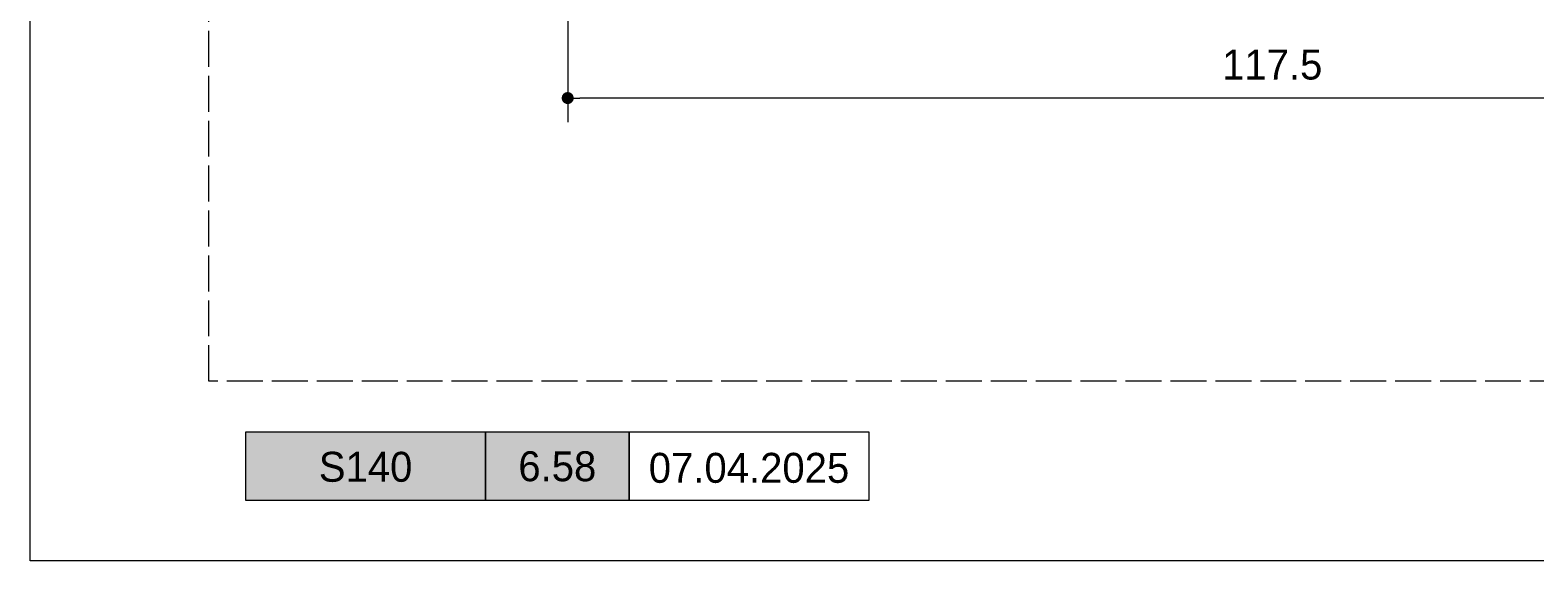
# Model space of a CAD drawing. Header units: millimetres. Extents: x -576 to 4430, y -1196 to 2690.
# Drawn here: x 1820 to 1945.6, y -1191 to -1146.7 of the extents above; entities that cross this region are included whole.
import ezdxf
from ezdxf.enums import TextEntityAlignment as Align

# ---------------------------------------------------------------- set-up
doc = ezdxf.new("R2010")
doc.units = ezdxf.units.MM
doc.header["$LTSCALE"] = 0.25
doc.header["$MEASUREMENT"] = 0
doc.linetypes.add('ACAD_ISO02W100', pattern=[15, 12, -3])
doc.layers.get('0').update_dxf_attribs({"lineweight": 5})
doc.layers.get('Defpoints').update_dxf_attribs({"lineweight": 5})
for name, color, linetype, lineweight in [('01_Dimension', 251, 'Continuous', 9), ('01_External Border', 150, 'Continuous', 20), ('01_Text', 40, 'Continuous', 25)]:
    doc.layers.add(name, color=color, linetype=linetype, lineweight=lineweight)
doc.layers.add('01_Fill Border Grey', color=7, linetype='Continuous', true_color=0x555655)
doc.layers.add('01_Text [White]', color=7, linetype='Continuous', lineweight=25, true_color=0xffffff)
doc.layers.add('02_Block Frame', color=7, linetype='Continuous', lineweight=5, true_color=0xe2001a, plot=False)
doc.styles.add('ALUK Main&Secondary Titles', font='GOTHIC.TTF')
doc.styles.add('Aluk Text', font='GOTHIC.TTF')
doc.dimstyles.new('ALUK Manual 1-1', dxfattribs={"dimtxt": 2.5, "dimasz": 1, "dimexe": 2, "dimexo": 4, "dimgap": 1.5, "dimtad": 3, "dimdec": 1, "dimdsep": 46, "dimtxsty": 'Aluk Text', "dimblk": 'DOT', "dimcen": 0, "dimclrd": 256, "dimclre": 256, "dimclrt": 2, "dimaunit": 1, "dimadec": 0, "dimazin": 0, "dimtfac": 0.7, "dimtdec": 1, "dimtmove": 0, "dimatfit": 3, "dimldrblk": 'DOT', "dimfxl": 1, "dimtolj": 2, "dimlwd": -1, "dimlwe": -1, "dimarcsym": 0})

# ---------------------------------------------------------------- blocks, each defined once
blk = doc.blocks.new('serie_')
at = {"layer": '01_Text [White]', "color": 7, "true_color": 0xffffff, "insert": (10, -2.87), "char_height": 2.5, "attachment_point": 5, "style": 'ALUK Main&Secondary Titles'}
blk.add_mtext_dynamic_manual_height_columns('S140', width=20, gutter_width=12.5, heights=[0], dxfattribs=at)
blk = doc.blocks.new('_Dot')
at = {"color": 0, "linetype": 'ByBlock', "lineweight": -2}
blk.add_line((-0.5, 0), (-1, 0), dxfattribs=at)
at = {"color": 0, "linetype": 'ByBlock', "const_width": 0.5}
blk.add_lwpolyline([(-0.25, 0, 1), (0.25, 0, 1)], format="xyb", close=True, dxfattribs=at)
blk = doc.blocks.new('*D341')
at = {"layer": '01_Dimension', "ltscale": 0.25, "transparency": 16777216}
for p, q in [((1864.87, -1132.04), (1864.87, -1154.36)), ((1982.47, -1131.74), (1982.47, -1154.36)), ((1981.47, -1152.36), (1865.87, -1152.36))]:
    blk.add_line(p, q, dxfattribs=at)
at = {"layer": 'Defpoints', "color": 0, "ltscale": 0.25, "transparency": 16777216}
for p in [(1982.47, -1127.74), (1864.87, -1128.04), (1864.87, -1152.36)]:
    blk.add_point(p, dxfattribs=at)
at = {"layer": '01_Dimension', "ltscale": 0.25, "transparency": 16777216, "rotation": 180}
blk.add_blockref('_Dot', (1864.87, -1152.36), dxfattribs=at)
at = {"layer": '01_Dimension', "ltscale": 0.25, "transparency": 16777216}
blk.add_blockref('_Dot', (1982.47, -1152.36), dxfattribs=at)
at = {"layer": '01_Dimension', "color": 2, "ltscale": 0.25, "transparency": 16777216, "insert": (1923.67, -1149.58), "char_height": 2.5, "attachment_point": 5, "style": 'Aluk Text'}
blk.add_mtext('\\A2;117.5', dxfattribs=at)
blk = doc.blocks.new('PAGE pari')
at = {"layer": '02_Block Frame'}
blk.add_lwpolyline([(0, 0), (0, 297), (210, 297), (210, 0)], close=True, dxfattribs=at)
at = {"layer": '02_Block Frame', "linetype": 'ACAD_ISO02W100'}
blk.add_lwpolyline([(14.93, 15), (14.93, 282), (191.93, 282), (191.93, 15)], close=True, dxfattribs=at)

msp = doc.modelspace()

# ---------------------------------------------------------------- hatches: boundary and pattern name
at = {"layer": '01_Fill Border Grey', "ltscale": 0.25}
h = msp.add_hatch(color=256, dxfattribs=at)
h.dxf.hatch_style = 1
h.paths.add_polyline_path([(1870.001, -1185.967), (1838.001, -1185.967), (1838.001, -1180.222), (1870.001, -1180.222)])

# ---------------------------------------------------------------- linework, layer by layer
at = {"layer": '01_External Border'}
for points in [[(1858.001, -1185.967), (1838.001, -1185.967), (1838.001, -1180.222), (1858.001, -1180.222)], [(1870.001, -1185.967), (1858.001, -1185.967), (1858.001, -1180.222), (1870.001, -1180.222)], [(1890.001, -1185.967), (1870.001, -1185.967), (1870.001, -1180.222), (1890.001, -1180.222)]]:
    msp.add_lwpolyline(points, close=True, dxfattribs=at)

# ---------------------------------------------------------------- block references
msp.add_blockref('PAGE pari', (1820, -1191))
at = {"layer": '01_Text [White]', "color": 7, "true_color": 0xffffff}
msp.add_blockref('serie_', (1838.001, -1180.29), dxfattribs=at)

# ---------------------------------------------------------------- texts
at = {"layer": '01_Text', "style": 'ALUK Main&Secondary Titles'}
msp.add_attdef('07.04.2025', text='', height=2.5, dxfattribs=at).set_placement((1880.001, -1183.229), align=Align.MIDDLE)
at = {"layer": '01_Text [White]', "color": 7, "ltscale": 0.25, "true_color": 0xffffff, "style": 'Aluk Text'}
msp.add_attdef('6.58', text='', height=2.5, dxfattribs=at).set_placement((1864.001, -1183.097), align=Align.MIDDLE)

# ---------------------------------------------------------------- dimensions: what is measured, and where the dimension line sits
at = {"layer": '01_Dimension', "ltscale": 0.25}
dim = msp.add_linear_dim(base=(1864.871, -1152.363), p1=(1982.471, -1127.743), p2=(1864.871, -1128.044), text='117.5', dimstyle='ALUK Manual 1-1', dxfattribs=at)
dim.commit()
dim.dimension.update_dxf_attribs({"geometry": '*D341', "text_midpoint": (1923.671, -1149.582)})

doc.saveas('drawing.dxf')
